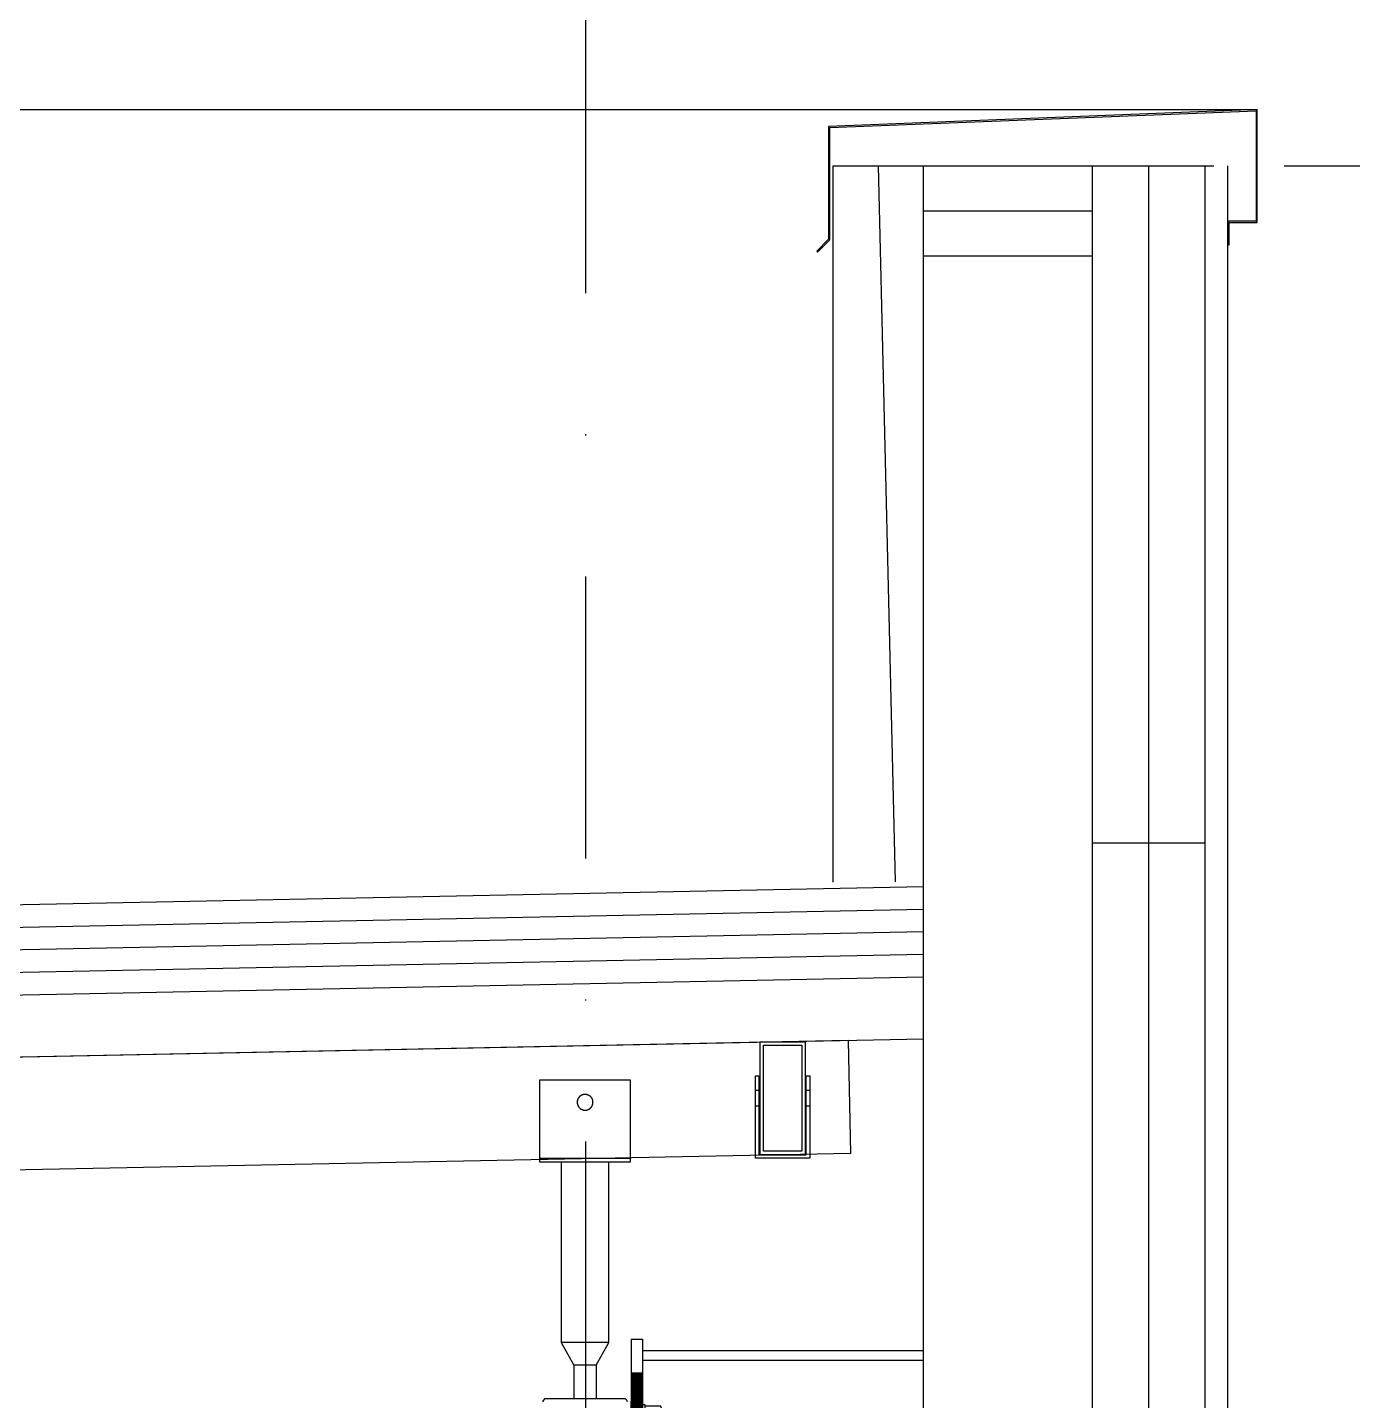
# Model space of a CAD drawing. Header units: centimetres. Extents: x 77182 to 116086, y 20619 to 33555.
# Drawn here: x 87409.6 to 87527.1, y 22726 to 22847.7 of the extents above; entities that cross this region are included whole.
import ezdxf

# ---------------------------------------------------------------- set-up
doc = ezdxf.new("R2010")
doc.units = ezdxf.units.CM
doc.header["$LTSCALE"] = 100
for name, pattern in [('DASHDOT2', [0.5, 0.25, -0.125, 0, -0.125]), ('HIDDEN', [9.525, 6.35, -3.175]), ('HIDDEN2', [0.1875, 0.125, -0.0625])]:
    doc.linetypes.add(name, pattern=pattern)
for name, color, linetype in [('A-ANNO-DIMS', 187, 'Continuous'), ('A-ANNO-GRID', 155, 'DASHDOT2'), ('A-ELEV-01', 255, 'Continuous'), ('A-ELEV-02', 253, 'Continuous'), ('A-ELEV-03', 251, 'Continuous'), ('A-ELEV-04', 250, 'Continuous'), ('A-WALL-INSL', 249, 'Continuous'), ('A-WALL-SNWPNL', 200, 'Continuous'), ('A-WALL-STEL', 202, 'Continuous'), ('K_TRAPEZ ÇATI', 114, 'Continuous'), ('S-STEL', 3, 'Continuous')]:
    doc.layers.add(name, color=color, linetype=linetype)
doc.layers.add('cephetutucu', color=8, linetype='Continuous', lineweight=25)
doc.linetypes.add('BATTING', pattern='A,0.00254,-2.54,[134,ltypeshp.shx,S=2.54,R=0,X=-2.54,Y=0],-5.08,[134,ltypeshp.shx,S=2.54,R=180,X=2.54,Y=0],-2.54', length=10.16254)
pattern_1 = [(225, (292.73155, 1032.0001), (0.088388348, -0.088388348), [])]

# ---------------------------------------------------------------- blocks, each defined once
blk = doc.blocks.new('A$C9ce80890')
at = {"layer": 'cephetutucu'}
h = blk.add_hatch(dxfattribs=at)
h.set_pattern_fill('ANSI31', color=256, angle=180)
h.set_pattern_definition(pattern_1)
h.paths.add_polyline_path([(41, 68), (51, 68), (51, 80), (41, 80)])
h.paths.add_polyline_path([(41, 30), (51, 30), (51, 68), (41, 68)])
h.paths.add_polyline_path([(41, 80), (51, 80), (51, 92), (41, 92)])
h.paths.add_polyline_path([(41, 92), (51, 92), (51, 130), (41, 130)])
h = blk.add_hatch(dxfattribs=at)
h.set_pattern_fill('ANSI31', color=256, angle=180)
h.set_pattern_definition(pattern_1)
h.paths.add_polyline_path([(41, 68), (51, 68), (51, 80), (41, 80)])
h.paths.add_polyline_path([(41, 67), (51, 67), (51, 68), (41, 68)])
h.paths.add_polyline_path([(41, 80), (51, 80), (51, 92), (41, 92)])
h.paths.add_polyline_path([(41, 92), (51, 92), (51, 93), (41, 93)])
for p, q in [((41, 160), (51, 160)), ((41, 160), (41, 0)), ((51, 160), (51, 0)), ((51, 150), (300, 150)), ((300, 141.2), (51, 141.2)), ((41, 55), (41, 105)), ((41, 101.8), (41, 58.2)), ((41, 98.5), (41, 61.5)), ((51, 102), (53, 102)), ((51, 58), (51, 102)), ((53, 102), (53, 58)), ((53, 101), (67, 101)), ((53, 101), (53, 59)), ((23, 92), (21, 90)), ((21, 90), (21, 70)), ((23, 92), (68, 92)), ((41, 93), (51, 93)), ((68, 96.5), (68, 63.5)), ((23, 68), (21, 70)), ((23, 68), (67, 68)), ((41, 67), (51, 67)), ((68, 68), (68, 63.5)), ((51, 58), (53, 58)), ((53, 59), (67, 59)), ((300, 18.8), (51, 18.8)), ((41, 0), (51, 0)), ((51, 10), (300, 10))]:
    blk.add_line(p, q, dxfattribs=at)
at = {"layer": 'cephetutucu', "linetype": 'DASHDOT2'}
blk.add_line((41, 80), (0, 80), dxfattribs=at)
at = {"layer": 'cephetutucu'}
for centre, radius, start, end in [((57.4, 96.5), 10.6, 334.9424, 25.0576), ((-4.5, 80), 72.5, 350.4727, 9.5273), ((57.4, 63.5), 10.6, 334.9424, 25.0576)]:
    blk.add_arc(centre, radius, start, end, dxfattribs=at)

msp = doc.modelspace()

# ---------------------------------------------------------------- linework, layer by layer
at = {"layer": 'A-ANNO-DIMS', "linetype": 'HIDDEN2'}
msp.add_line((87502.29, 22835.41), (87708.6, 22835.41), dxfattribs=at)
at = {"layer": 'A-ANNO-GRID'}
msp.add_line((87459.07, 23450.33), (87459.07, 21881.86), dxfattribs=at)
at = {"layer": 'A-ELEV-01'}
for points in [[(87489.04, 21995.41), (87489.04, 22763.51)], [(87482.4, 22757.88), (87384.04, 22755.91)], [(87482.6, 22747.88), (87482.4, 22757.88)], [(87482.6, 22747.88), (87384.04, 22745.91)]]:
    msp.add_lwpolyline(points, dxfattribs=at)
at = {"layer": 'A-ELEV-02'}
msp.add_line((81699.44, 22840.41), (87518.64, 22840.41), dxfattribs=at)
for points in [[(87474.46, 22747.76), (87478.66, 22747.76), (87478.66, 22754.76), (87478.96, 22754.76), (87478.96, 22747.46), (87474.16, 22747.46), (87474.16, 22754.76), (87474.46, 22754.76)], [(87455.04, 22754.41), (87463.04, 22754.41), (87463.04, 22747.11), (87455.04, 22747.11)], [(87459.74, 22752.41), (87459.74, 22752.42), (87459.74, 22752.44), (87459.74, 22752.45), (87459.74, 22752.47), (87459.74, 22752.49), (87459.74, 22752.5), (87459.73, 22752.52), (87459.73, 22752.53), (87459.73, 22752.55), (87459.72, 22752.57), (87459.72, 22752.58), (87459.72, 22752.6), (87459.71, 22752.62), (87459.71, 22752.63), (87459.7, 22752.65), (87459.69, 22752.66), (87459.69, 22752.68), (87459.68, 22752.7), (87459.67, 22752.71), (87459.67, 22752.73), (87459.66, 22752.74), (87459.65, 22752.76), (87459.64, 22752.77), (87459.63, 22752.79), (87459.62, 22752.8), (87459.61, 22752.82), (87459.6, 22752.83), (87459.59, 22752.85), (87459.58, 22752.86), (87459.56, 22752.88), (87459.55, 22752.89), (87459.54, 22752.9), (87459.53, 22752.91), (87459.51, 22752.93), (87459.5, 22752.94), (87459.48, 22752.95), (87459.47, 22752.96), (87459.46, 22752.97), (87459.44, 22752.98), (87459.43, 22752.99), (87459.41, 22753), (87459.4, 22753.01), (87459.38, 22753.02), (87459.36, 22753.03), (87459.35, 22753.04), (87459.33, 22753.04), (87459.32, 22753.05), (87459.3, 22753.06), (87459.28, 22753.06), (87459.27, 22753.07), (87459.25, 22753.08), (87459.24, 22753.08), (87459.22, 22753.08), (87459.2, 22753.09), (87459.19, 22753.09), (87459.17, 22753.1), (87459.15, 22753.1), (87459.14, 22753.1), (87459.12, 22753.1), (87459.11, 22753.1), (87459.09, 22753.11), (87459.07, 22753.11), (87459.06, 22753.11), (87459.04, 22753.11), (87459.03, 22753.11), (87459.01, 22753.11), (87459, 22753.11), (87458.98, 22753.1), (87458.96, 22753.1), (87458.95, 22753.1), (87458.93, 22753.1), (87458.92, 22753.1), (87458.9, 22753.09), (87458.88, 22753.09), (87458.87, 22753.08), (87458.85, 22753.08), (87458.83, 22753.08), (87458.82, 22753.07), (87458.8, 22753.06), (87458.79, 22753.06), (87458.77, 22753.05), (87458.75, 22753.04), (87458.74, 22753.04), (87458.72, 22753.03), (87458.71, 22753.02), (87458.69, 22753.01), (87458.68, 22753), (87458.66, 22752.99), (87458.65, 22752.98), (87458.63, 22752.97), (87458.62, 22752.96), (87458.6, 22752.95), (87458.59, 22752.94), (87458.57, 22752.93), (87458.56, 22752.91), (87458.55, 22752.9), (87458.54, 22752.89), (87458.52, 22752.88), (87458.51, 22752.86), (87458.5, 22752.85), (87458.49, 22752.83), (87458.48, 22752.82), (87458.47, 22752.8), (87458.46, 22752.79), (87458.45, 22752.77), (87458.44, 22752.76), (87458.43, 22752.74), (87458.42, 22752.73), (87458.41, 22752.71), (87458.41, 22752.7), (87458.4, 22752.68), (87458.39, 22752.66), (87458.39, 22752.65), (87458.38, 22752.63), (87458.38, 22752.62), (87458.37, 22752.6), (87458.37, 22752.58), (87458.36, 22752.57), (87458.36, 22752.55), (87458.35, 22752.53), (87458.35, 22752.52), (87458.35, 22752.5), (87458.35, 22752.49), (87458.35, 22752.47), (87458.34, 22752.45), (87458.34, 22752.44), (87458.34, 22752.42), (87458.34, 22752.41), (87458.34, 22752.39), (87458.34, 22752.38), (87458.34, 22752.36), (87458.35, 22752.34), (87458.35, 22752.33), (87458.35, 22752.31), (87458.35, 22752.3), (87458.35, 22752.28), (87458.36, 22752.26), (87458.36, 22752.25), (87458.37, 22752.23), (87458.37, 22752.21), (87458.38, 22752.2), (87458.38, 22752.18), (87458.39, 22752.17), (87458.39, 22752.15), (87458.4, 22752.13), (87458.41, 22752.12), (87458.41, 22752.1), (87458.42, 22752.09), (87458.43, 22752.07), (87458.44, 22752.05), (87458.45, 22752.04), (87458.46, 22752.02), (87458.47, 22752.01), (87458.48, 22751.99), (87458.49, 22751.98), (87458.5, 22751.97), (87458.51, 22751.95), (87458.52, 22751.94), (87458.54, 22751.92), (87458.55, 22751.91), (87458.56, 22751.9), (87458.57, 22751.89), (87458.59, 22751.88), (87458.6, 22751.86), (87458.62, 22751.85), (87458.63, 22751.84), (87458.65, 22751.83), (87458.66, 22751.82), (87458.68, 22751.81), (87458.69, 22751.8), (87458.71, 22751.79), (87458.72, 22751.79), (87458.74, 22751.78), (87458.75, 22751.77), (87458.77, 22751.76), (87458.79, 22751.76), (87458.8, 22751.75), (87458.82, 22751.74), (87458.83, 22751.74), (87458.85, 22751.73), (87458.87, 22751.73), (87458.88, 22751.73), (87458.9, 22751.72), (87458.92, 22751.72), (87458.93, 22751.72), (87458.95, 22751.71), (87458.96, 22751.71), (87458.98, 22751.71), (87459, 22751.71), (87459.01, 22751.71), (87459.03, 22751.71), (87459.04, 22751.71), (87459.06, 22751.71), (87459.07, 22751.71), (87459.09, 22751.71), (87459.11, 22751.71), (87459.12, 22751.71), (87459.14, 22751.71), (87459.15, 22751.72), (87459.17, 22751.72), (87459.19, 22751.72), (87459.2, 22751.73), (87459.22, 22751.73), (87459.24, 22751.73), (87459.25, 22751.74), (87459.27, 22751.74), (87459.28, 22751.75), (87459.3, 22751.76), (87459.32, 22751.76), (87459.33, 22751.77), (87459.35, 22751.78), (87459.36, 22751.79), (87459.38, 22751.79), (87459.4, 22751.8), (87459.41, 22751.81), (87459.43, 22751.82), (87459.44, 22751.83), (87459.46, 22751.84), (87459.47, 22751.85), (87459.48, 22751.86), (87459.5, 22751.88), (87459.51, 22751.89), (87459.53, 22751.9), (87459.54, 22751.91), (87459.55, 22751.92), (87459.56, 22751.94), (87459.58, 22751.95), (87459.59, 22751.97), (87459.6, 22751.98), (87459.61, 22751.99), (87459.62, 22752.01), (87459.63, 22752.02), (87459.64, 22752.04), (87459.65, 22752.05), (87459.66, 22752.07), (87459.67, 22752.09), (87459.67, 22752.1), (87459.68, 22752.12), (87459.69, 22752.13), (87459.69, 22752.15), (87459.7, 22752.17), (87459.71, 22752.18), (87459.71, 22752.2), (87459.72, 22752.21), (87459.72, 22752.23), (87459.72, 22752.25), (87459.73, 22752.26), (87459.73, 22752.28), (87459.73, 22752.3), (87459.74, 22752.31), (87459.74, 22752.33), (87459.74, 22752.34), (87459.74, 22752.36), (87459.74, 22752.38), (87459.74, 22752.39)]]:
    msp.add_lwpolyline(points, close=True, dxfattribs=at)
for points in [[(87474.46, 22753.46), (87474.16, 22753.46)], [(87478.96, 22753.46), (87478.66, 22753.46)], [(87474.46, 22752.06), (87474.16, 22752.06)], [(87478.96, 22752.06), (87478.66, 22752.06)], [(87456.92, 22747.11), (87456.92, 22731.11)], [(87461.16, 22731.11), (87461.16, 22747.11)], [(87456.92, 22731.11), (87458.04, 22729.11)], [(87461.16, 22731.11), (87456.92, 22731.11)], [(87460.04, 22729.11), (87461.16, 22731.11)], [(87458.04, 22729.11), (87458.04, 22726.11)], [(87460.04, 22729.11), (87458.04, 22729.11)], [(87460.04, 22729.11), (87460.04, 22726.11)], [(87455.44, 22726.11), (87455.36, 22725.99), (87455.27, 22725.86)], [(87462.64, 22726.11), (87455.44, 22726.11)], [(87462.81, 22725.86), (87462.73, 22725.99), (87462.64, 22726.11)]]:
    msp.add_lwpolyline(points, dxfattribs=at)
at = {"layer": 'A-ELEV-02', "linetype": 'HIDDEN', "ltscale": 0.1}
msp.add_lwpolyline([(87463.04, 22747.41), (87455.04, 22747.41)], dxfattribs=at)
at = {"layer": 'A-ELEV-03'}
msp.add_line((87514.04, 21995.41), (87514.04, 22835.41), dxfattribs=at)
at = {"layer": 'A-WALL-INSL'}
msp.add_line((87489.04, 22835.41), (87504.04, 22835.41), dxfattribs=at)
at = {"layer": 'A-WALL-INSL', "linetype": 'BATTING', "ltscale": 0.005}
msp.add_line((87509.04, 21995.41), (87509.04, 22835.41), dxfattribs=at)
at = {"layer": 'A-WALL-INSL'}
for points in [[(87481.04, 22771.92), (87481.04, 22835.41)], [(87481.04, 22835.41), (87489.04, 22835.41)], [(87489.04, 22771.51), (87384.04, 22769.41)], [(87489.04, 22767.51), (87384.04, 22765.41)]]:
    msp.add_lwpolyline(points, dxfattribs=at)
at = {"layer": 'A-WALL-INSL', "linetype": 'BATTING', "ltscale": 0.004}
for points in [[(87485.04, 22835.41), (87486.54, 22771.96)], [(87504.04, 22831.41), (87489.04, 22831.41)]]:
    msp.add_lwpolyline(points, dxfattribs=at)
at = {"layer": 'A-WALL-INSL', "linetype": 'BATTING', "ltscale": 0.002}
for points in [[(87489.04, 22769.51), (87384, 22767.41)], [(87489.04, 22765.51), (87384, 22763.41)]]:
    msp.add_lwpolyline(points, dxfattribs=at)
at = {"layer": 'A-WALL-SNWPNL', "ltscale": 100}
for p, q in [((87504.04, 21995.41), (87504.04, 22835.41)), ((87516.04, 21995.41), (87516.04, 22835.41)), ((87504.04, 22827.41), (87489.04, 22827.41)), ((87504.04, 22775.41), (87514.04, 22775.41))]:
    msp.add_line(p, q, dxfattribs=at)
for points in [[(87489.04, 22763.51), (87489.04, 22835.41)], [(87489.04, 22763.51), (87384.04, 22761.41)]]:
    msp.add_lwpolyline(points, dxfattribs=at)
at = {"layer": 'A-WALL-STEL'}
msp.add_lwpolyline([(87479.65, 22827.78), (87480.74, 22828.87), (87480.74, 22838.81), (87518.54, 22840.3), (87518.54, 22830.51), (87516.04, 22830.51), (87516.04, 22828.41), (87516.14, 22828.41), (87516.14, 22830.41), (87518.64, 22830.41), (87518.64, 22840.41), (87480.64, 22838.91), (87480.64, 22828.91), (87479.58, 22827.85)], close=True, dxfattribs=at)
at = {"layer": 'K_TRAPEZ ÇATI', "ltscale": 100}
msp.add_lwpolyline([(87489.04, 22758.01), (87384.04, 22755.91)], dxfattribs=at)
at = {"layer": 'S-STEL'}
for points in [[(87478.56, 22747.76), (87474.56, 22747.76), (87474.56, 22757.76), (87478.56, 22757.76)], [(87478.26, 22748.06), (87474.86, 22748.06), (87474.86, 22757.46), (87478.26, 22757.46)]]:
    msp.add_lwpolyline(points, close=True, dxfattribs=at)

# ---------------------------------------------------------------- block references
at = {"layer": 'A-ELEV-04', "xscale": 0.1, "yscale": 0.1, "zscale": 0.1}
msp.add_blockref('A$C9ce80890', (87459.04, 22715.41), dxfattribs=at)

doc.saveas('drawing.dxf')
